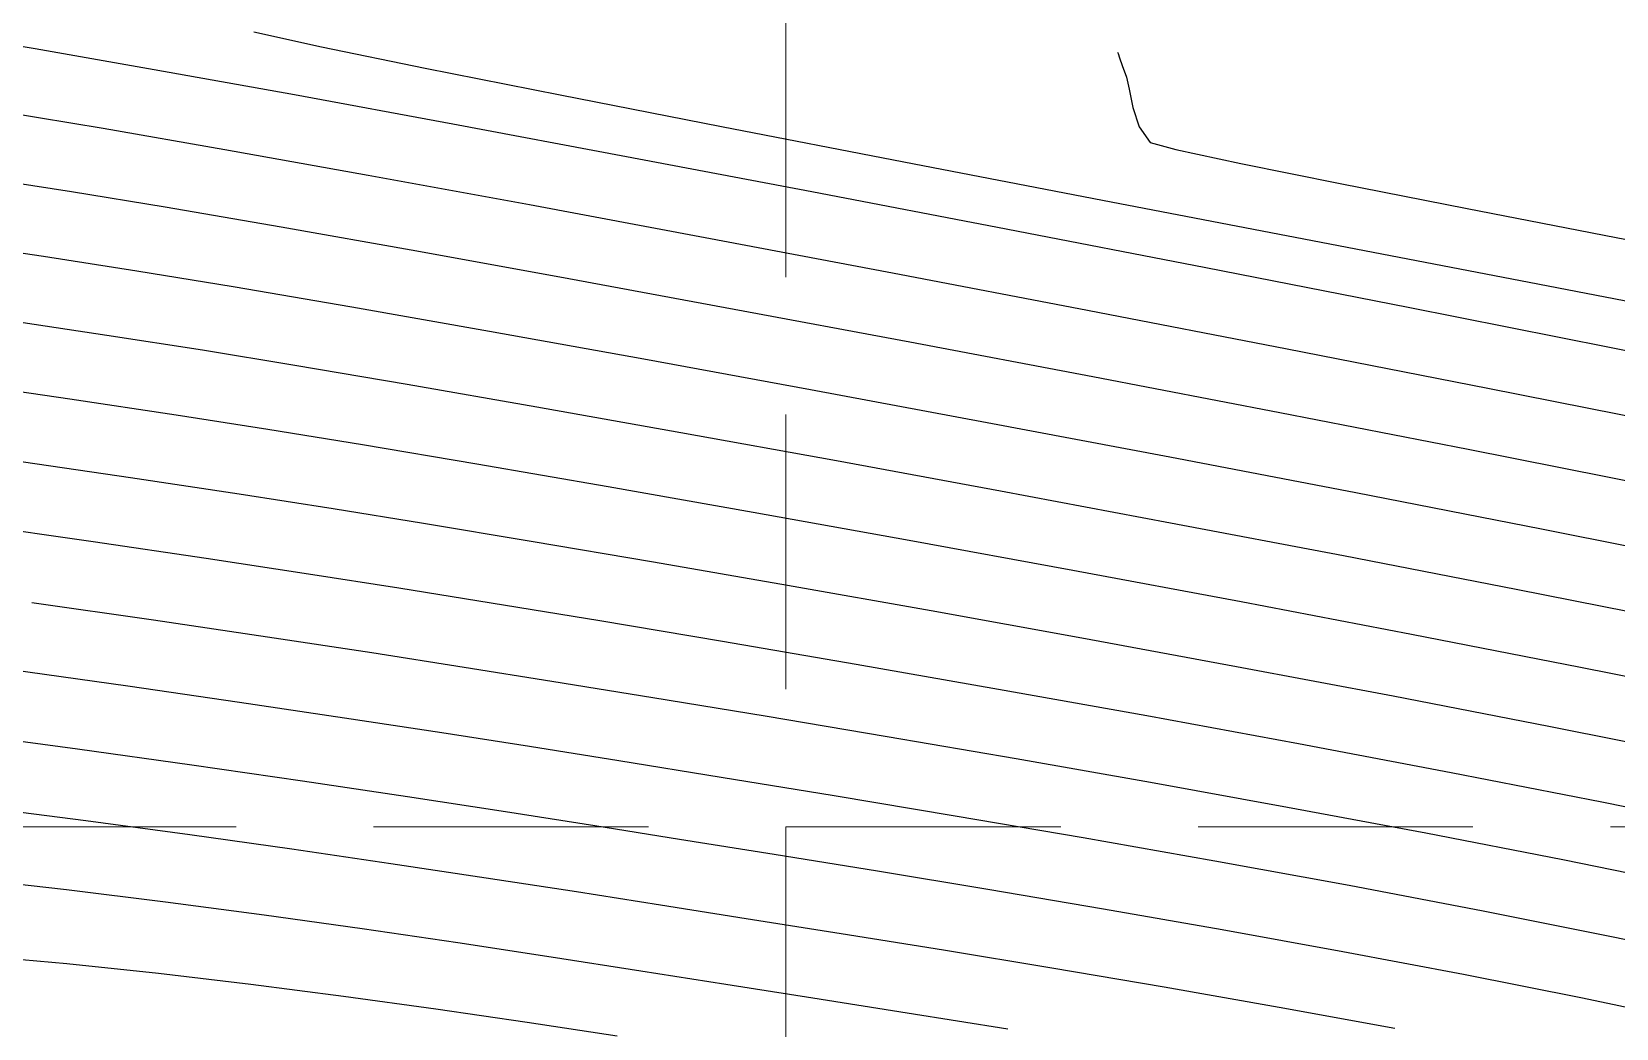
# Model space of a CAD drawing. Header units: inches. Extents: x 2547543 to 2548696, y 7125653 to 7126375.
# Drawn here: x 2548576.61 to 2548599.67, y 7125849.44 to 7125863.95 of the extents above; entities that cross this region are included whole.
import ezdxf

# ---------------------------------------------------------------- set-up
doc = ezdxf.new("R2010")
doc.units = ezdxf.units.IN
doc.header["$MEASUREMENT"] = 0
doc.linetypes.add('HIDDEN', pattern=[0.375, 0.25, -0.125])
for name, color, linetype in [('CONT-MJR', 6, 'Continuous'), ('CONT-MNR', 14, 'Continuous'), ('GRID', 254, 'HIDDEN')]:
    doc.layers.add(name, color=color, linetype=linetype)

msp = doc.modelspace()

# ---------------------------------------------------------------- linework, layer by layer
at = {"layer": 'CONT-MJR', "color": 35, "extrusion": (0.9402246390703309, 0.340554882632838, 0), "elevation": 4822997.038867004}
msp.add_lwpolyline([(5831976.99302486, 575), (5831976.967496411, 575)], dxfattribs=at)
at = {"layer": 'CONT-MJR', "color": 35, "extrusion": (0.9402246467399891, 0.3405548614579788, 0), "elevation": 4822996.907524682}
msp.add_lwpolyline([(5831977.076115436, 575.0000000000009), (5831977.012907781, 575.0000000000009)], dxfattribs=at)
at = {"layer": 'CONT-MJR', "color": 35, "extrusion": (0.9402246446951059, 0.3405548671036165, 0), "elevation": 4822996.942543151}
msp.add_lwpolyline([(5831976.983947791, 575), (5831976.865809768, 575)], dxfattribs=at)
at = {"layer": 'CONT-MJR', "color": 35, "extrusion": (0.9402246437008421, 0.3405548698486405, 0), "elevation": 4822996.959569842}
msp.add_lwpolyline([(5831976.85172883, 575), (5831976.670409627, 575)], dxfattribs=at)
at = {"layer": 'CONT-MJR', "color": 35, "extrusion": (0.9772734122266826, 0.2119827298503743, 0), "elevation": 4001231.682339428}
msp.add_lwpolyline([(6423659.127044753, 575.0000000000009), (6423658.945217051, 575.0000000000009)], dxfattribs=at)
at = {"layer": 'CONT-MJR', "color": 35, "extrusion": (0.9805058079085909, 0.1964901032050259, 0), "elevation": 3899071.405284452}
msp.add_lwpolyline([(6486176.947687825, 575.0000000000009), (6486176.67647041, 575.0000000000009)], dxfattribs=at)
at = {"layer": 'CONT-MJR', "color": 35, "extrusion": (0.9491632278077147, 0.314784318188884, 0), "elevation": 4662140.287875094}
msp.add_lwpolyline([(5961349.984530983, 575.0000000000009), (5961349.687856153, 575.0000000000009)], dxfattribs=at)
at = {"layer": 'CONT-MJR', "color": 35}
for points, elevation in [([(2548592.727154596, 7125862.563635742), (2548592.885990069, 7125862.338952593)], 575), ([(2548592.885990069, 7125862.338952593), (2548593.257277868, 7125862.236917065)], 575), ([(2548595.649716372, 7125861.740921231), (2548597.498967271, 7125861.376979806)], 575), ([(2548597.498967271, 7125861.376979806), (2548599.668972734, 7125860.955755298)], 575), ([(2548579.53912324, 7125860.240338456), (2548581.265678327, 7125859.943940259)], 570), ([(2548590.512206165, 7125858.261636073), (2548593.172686906, 7125857.758565772)], 570), ([(2548593.172686906, 7125857.758565772), (2548595.878215924, 7125857.23917121)], 570), ([(2548595.878215924, 7125857.23917121), (2548598.581547599, 7125856.711789103)], 570), ([(2548580.041364806, 7125855.140928523), (2548581.557354602, 7125854.910706357)], 565), ([(2548596.897530927, 7125852.286186635), (2548598.892729982, 7125851.898454651)], 565), ([(2548598.892729982, 7125851.898454651), (2548600.841172941, 7125851.502577983)], 565), ([(2548581.146443764, 7125849.910290556), (2548582.488513308, 7125849.723853156)], 560)]:
    msp.add_lwpolyline(points, dxfattribs=dict(at, elevation=elevation))
at = {"layer": 'CONT-MJR', "color": 35, "extrusion": (-0.2103148940281494, -0.9776336969181905, 0), "elevation": -7502490.163232207}
msp.add_lwpolyline([(992915.6868369307, 575), (992916.6584606303, 575)], dxfattribs=at)
at = {"layer": 'CONT-MJR', "color": 35, "extrusion": (-0.1981669320965048, -0.9801682850528572, 0), "elevation": -7489591.063181322}
msp.add_lwpolyline([(1085940.995800017, 575), (1085942.467533449, 575)], dxfattribs=at)
at = {"layer": 'CONT-MJR', "color": 35, "extrusion": (-0.1461191501840919, -0.9892669983121235, 0), "elevation": -7421774.679400207}
msp.add_lwpolyline([(1479996.563255115, 570), (1479998.196633201, 570)], dxfattribs=at)
at = {"layer": 'CONT-MJR', "color": 35, "extrusion": (-0.1892547850269078, -0.9819280148485524, 0), "elevation": -7479417.184842694}
msp.add_lwpolyline([(1153938.13028497, 575), (1153940.579354644, 575)], dxfattribs=at)
at = {"layer": 'CONT-MJR', "color": 35, "extrusion": (-0.152815745260854, -0.9882546979399439, 0), "elevation": -7431627.954715719}
msp.add_lwpolyline([(1429699.267857196, 570), (1429700.642591555, 570)], dxfattribs=at)
at = {"layer": 'CONT-MJR', "color": 35, "extrusion": (-0.1623715047642004, -0.9867296967460791, 0), "elevation": -7445114.6087828}
msp.add_lwpolyline([(1357721.048974267, 570), (1357722.465809196, 570)], dxfattribs=at)
at = {"layer": 'CONT-MJR', "color": 35, "extrusion": (-0.1738247457542639, -0.9847766029732152, 0), "elevation": -7460386.639397008}
msp.add_lwpolyline([(1271132.408179972, 570.0000000000009), (1271134.447049951, 570.0000000000009)], dxfattribs=at)
at = {"layer": 'CONT-MJR', "color": 35, "extrusion": (-0.1773834553966225, -0.984141813841661, 0), "elevation": -7464932.889046385}
msp.add_lwpolyline([(1244157.7688557, 570), (1244160.046842643, 570)], dxfattribs=at)
at = {"layer": 'CONT-MJR', "color": 35, "extrusion": (-0.1803904060174847, -0.9835950901752444, 0), "elevation": -7468700.483983913}
msp.add_lwpolyline([(1221339.568123615, 570), (1221342.037277191, 570)], dxfattribs=at)
at = {"layer": 'CONT-MJR', "color": 35, "extrusion": (-0.183132536423499, -0.9830882331220815, 0), "elevation": -7472077.252715378}
msp.add_lwpolyline([(1200510.233582118, 570.0000000000009), (1200512.8459487, 570.0000000000009)], dxfattribs=at)
at = {"layer": 'CONT-MJR', "color": 35, "extrusion": (-0.1947851485581737, -0.9808459338250682, 0), "elevation": -7485796.734100317}
msp.add_lwpolyline([(1111771.4974532, 570.0000000000005), (1111774.203167343, 570.0000000000005)], dxfattribs=at)
at = {"layer": 'CONT-MJR', "color": 35, "extrusion": (-0.1418161065005389, -0.9898930204507091, 0), "elevation": -7415263.974289067}
msp.add_lwpolyline([(1512257.094877006, 565.0000000000009), (1512258.886518528, 565.0000000000009)], dxfattribs=at)
at = {"layer": 'CONT-MJR', "color": 35, "extrusion": (-0.1459291468496263, -0.98929504400848, 0), "elevation": -7421485.286357289}
msp.add_lwpolyline([(1481425.965961781, 565.0000000000009), (1481427.642891408, 565.0000000000009)], dxfattribs=at)
at = {"layer": 'CONT-MJR', "color": 35, "extrusion": (-0.1547517003314513, -0.9879533952796178, 0), "elevation": -7434409.882736288}
msp.add_lwpolyline([(1415141.638988464, 565), (1415142.999951774, 565)], dxfattribs=at)
at = {"layer": 'CONT-MJR', "color": 35, "extrusion": (-0.1581679984478558, -0.9874122159802354, 0), "elevation": -7439260.236649528}
msp.add_lwpolyline([(1389419.715652787, 565), (1389421.006386922, 565)], dxfattribs=at)
at = {"layer": 'CONT-MJR', "color": 35, "extrusion": (-0.1601176819399013, -0.987097932289493, 0), "elevation": -7441989.629295684}
msp.add_lwpolyline([(1374726.867068335, 565), (1374728.357306304, 565)], dxfattribs=at)
at = {"layer": 'CONT-MJR', "color": 35, "extrusion": (-0.1625986779526197, -0.9866922873561242, 0), "elevation": -7445422.093449599}
msp.add_lwpolyline([(1356015.320451526, 565.0000000000009), (1356016.979656701, 565.0000000000009)], dxfattribs=at)
at = {"layer": 'CONT-MJR', "color": 35, "extrusion": (-0.165586742857796, -0.9861952294499028, 0), "elevation": -7449495.475609242}
msp.add_lwpolyline([(1333457.669977631, 565.0000000000009), (1333459.467622758, 565.0000000000009)], dxfattribs=at)
at = {"layer": 'CONT-MJR', "color": 35, "extrusion": (-0.1691138855113724, -0.9855965166980079, 0), "elevation": -7454218.373307671}
msp.add_lwpolyline([(1306799.692362055, 565), (1306801.597932016, 565)], dxfattribs=at)
at = {"layer": 'CONT-MJR', "color": 35, "extrusion": (-0.1732535401678414, -0.984877256727614, 0), "elevation": -7459643.318559017}
msp.add_lwpolyline([(1275469.926416622, 565.0000000000009), (1275471.909412103, 565.0000000000009)], dxfattribs=at)
at = {"layer": 'CONT-MJR', "color": 35, "extrusion": (-0.1781203820929695, -0.9840087039671218, 0), "elevation": -7465857.737963966}
msp.add_lwpolyline([(1238577.921773633, 565.0000000000009), (1238579.951716196, 565.0000000000009)], dxfattribs=at)
at = {"layer": 'CONT-MJR', "color": 35, "extrusion": (-0.1838792921979762, -0.9829488317815793, 0), "elevation": -7472982.373771198}
msp.add_lwpolyline([(1194841.621979552, 565.0000000000009), (1194843.668418853, 565.0000000000009)], dxfattribs=at)
at = {"layer": 'CONT-MJR', "color": 35, "extrusion": (-0.08790151302858247, -0.9961291703425244, 0), "elevation": -7322291.214474547}
msp.add_lwpolyline([(1912337.661344179, 560.0000000000005), (1912338.983259907, 560.0000000000005)], dxfattribs=at)
at = {"layer": 'CONT-MJR', "color": 35, "extrusion": (-0.1037835273282803, -0.9945999092375286, 0), "elevation": -7351870.466930578}
msp.add_lwpolyline([(1795268.685723832, 560), (1795270.02710732, 560)], dxfattribs=at)
at = {"layer": 'CONT-MJR', "color": 35, "extrusion": (-0.1171754035745764, -0.9931112348559629, 0), "elevation": -7375392.643507156}
msp.add_lwpolyline([(1696047.519044375, 560.0000000000009), (1696048.872500056, 560.0000000000009)], dxfattribs=at)
at = {"layer": 'CONT-MJR', "color": 35, "extrusion": (-0.1283737261541428, -0.9917258625413079, 0), "elevation": -7394060.506797991}
msp.add_lwpolyline([(1612720.57270266, 560.0000000000005), (1612721.930714293, 560.0000000000005)], dxfattribs=at)
at = {"layer": 'CONT-MJR', "color": 35, "extrusion": (-0.1449947721240244, -0.9894324211671569, 0), "elevation": -7420077.882306609}
msp.add_lwpolyline([(1488439.185253809, 560), (1488440.529473858, 560)], dxfattribs=at)
at = {"layer": 'CONT-MJR', "color": 35, "extrusion": (-0.1506591750528181, -0.9885857640955611, 0), "elevation": -7428480.937057748}
msp.add_lwpolyline([(1445919.070019429, 560), (1445920.3957631, 560)], dxfattribs=at)
at = {"layer": 'CONT-MNR', "color": 35, "extrusion": (-0.1638884726914195, -0.9864788738330252, 0), "elevation": -7447196.338219997}
msp.add_lwpolyline([(1346268.720105662, 573.0000000000005), (1346270.112632949, 573.0000000000005)], dxfattribs=at)
at = {"layer": 'CONT-MNR', "color": 35, "extrusion": (-0.2162347371853405, -0.9763414046502313, 0), "elevation": -7508367.510095517}
msp.add_lwpolyline([(947424.7023406855, 574), (947425.7117327186, 574)], dxfattribs=at)
at = {"layer": 'CONT-MNR', "color": 35}
for points, elevation in [([(2548576.658289219, 7125863.704351169), (2548578.389192997, 7125863.401594195)], 573), ([(2548578.389192997, 7125863.401594195), (2548580.431252115, 7125863.033142348)], 573), ([(2548577.648142868, 7125862.544596709), (2548579.420551424, 7125862.236076259)], 572), ([(2548581.504764821, 7125861.862175127), (2548583.851565188, 7125861.432118878)], 572), ([(2548587.963864634, 7125861.62204693), (2548590.790048236, 7125861.079244947)], 573), ([(2548578.550541933, 7125861.399743853), (2548580.240063976, 7125861.108020431)], 571), ([(2548592.193904607, 7125861.496345721), (2548595.250181083, 7125860.908779828)], 574), ([(2548591.975309378, 7125859.897275047), (2548594.880278896, 7125859.334853954)], 572), ([(2548579.093256698, 7125859.316332655), (2548580.436285933, 7125859.096389237)], 569), ([(2548599.56984169, 7125859.35732956), (2548602.443354766, 7125858.781664402)], 573), ([(2548582.072255587, 7125858.818198184), (2548583.959351815, 7125858.488836095)], 569), ([(2548597.80174602, 7125858.762405556), (2548600.690492877, 7125858.189155415)], 572), ([(2548594.773417174, 7125858.404468305), (2548597.513386755, 7125857.870694304)], 571), ([(2548586.055760773, 7125858.115379559), (2548588.31966862, 7125857.704905175)], 569), ([(2548597.513386755, 7125857.870694304), (2548600.225580509, 7125857.334778771)], 571), ([(2548576.288538342, 7125857.717888524), (2548578.045844049, 7125857.460640375)], 567), ([(2548588.31966862, 7125857.704905175), (2548590.709261511, 7125857.264489536)], 569), ([(2548578.045844049, 7125857.460640375), (2548579.626204996, 7125857.222304111)], 567), ([(2548579.626204996, 7125857.222304111), (2548580.997589811, 7125857.008213812)], 567), ([(2548580.997589811, 7125857.008213812), (2548582.312744727, 7125856.794886473)], 567), ([(2548575.737713409, 7125856.780292903), (2548577.505194237, 7125856.527079354)], 566), ([(2548593.182725602, 7125856.801209237), (2548595.698247051, 7125856.322140876)], 569), ([(2548589.376741598, 7125856.545885051), (2548591.758751941, 7125856.109586153)], 568), ([(2548585.655467262, 7125856.230986835), (2548587.608180611, 7125855.891517427)], 567), ([(2548587.608180611, 7125855.891517427), (2548589.698559166, 7125855.521103548)], 567), ([(2548598.214012015, 7125855.834361045), (2548600.688206648, 7125855.344946339)], 569), ([(2548584.87641583, 7125855.37648408), (2548586.659955202, 7125855.076608257)], 566), ([(2548586.659955202, 7125855.076608257), (2548588.606481349, 7125854.742705522)], 566), ([(2548594.142603351, 7125854.709648157), (2548596.421414711, 7125854.279709533)], 567), ([(2548590.678129532, 7125854.37977603), (2548592.837035011, 7125853.992819929)], 566), ([(2548582.077193218, 7125852.815580659), (2548583.503877359, 7125852.596877445)], 563), ([(2548599.458647826, 7125852.737793497), (2548601.587935093, 7125852.30473248)], 566), ([(2548583.503877359, 7125852.596877445), (2548584.806256038, 7125852.391976129)], 563), ([(2548590.050126745, 7125852.535176028), (2548591.908464445, 7125852.217135076)], 564), ([(2548586.034734793, 7125852.196406157), (2548587.414000133, 7125851.975754097)], 563), ([(2548587.414000133, 7125851.975754097), (2548588.918871801, 7125851.73185747)], 563), ([(2548575.691887453, 7125851.622485881), (2548577.117779704, 7125851.460434325)], 561), ([(2548583.223169093, 7125851.633600818), (2548584.535751764, 7125851.430882711)], 562), ([(2548577.117779704, 7125851.460434325), (2548578.555699048, 7125851.282115549)], 561), ([(2548582.812120542, 7125850.687639118), (2548584.168649166, 7125850.482334679)], 561), ([(2548588.386705228, 7125850.82073652), (2548589.877031369, 7125850.58110087)], 562), ([(2548593.935322203, 7125850.879075412), (2548595.69081661, 7125850.560575738)], 563), ([(2548595.69081661, 7125850.560575738), (2548597.446016058, 7125850.228019106)], 563), ([(2548585.472455339, 7125850.279804628), (2548586.710589152, 7125850.083857288)], 561), ([(2548599.17574029, 7125849.883243039), (2548600.854809048, 7125849.528085057)], 563), ([(2548589.349442921, 7125849.667874838), (2548590.813124187, 7125849.434807409)], 561)]:
    msp.add_lwpolyline(points, dxfattribs=dict(at, elevation=elevation))
at = {"layer": 'CONT-MNR', "color": 35, "extrusion": (-0.2017880528469196, -0.9794292122089523, 0), "elevation": -7493552.263292587}
msp.add_lwpolyline([(1058240.342839357, 574.0000000000009), (1058241.88578984, 574.0000000000009)], dxfattribs=at)
at = {"layer": 'CONT-MNR', "color": 35, "extrusion": (-0.1955798469192812, -0.9806877808349763, 0), "elevation": -7486698.527457302}
msp.add_lwpolyline([(1105688.27908508, 574), (1105690.282456138, 574)], dxfattribs=at)
at = {"layer": 'CONT-MNR', "color": 35, "extrusion": (-0.1812860018488677, -0.9834304172302443, 0), "elevation": -7469812.412580714}
msp.add_lwpolyline([(1214532.297850082, 573), (1214534.643887718, 573)], dxfattribs=at)
at = {"layer": 'CONT-MNR', "color": 35, "extrusion": (-0.1922898707281034, -0.9813381708745306, 0), "elevation": -7482948.336121697}
msp.add_lwpolyline([(1130791.776006007, 574.0000000000009), (1130794.166541224, 574.0000000000009)], dxfattribs=at)
at = {"layer": 'CONT-MNR', "color": 35, "extrusion": (-0.1635033908713923, -0.9865427720953394, 0), "elevation": -7446669.275687183}
msp.add_lwpolyline([(1349176.738335809, 572), (1349178.168974075, 572)], dxfattribs=at)
at = {"layer": 'CONT-MNR', "color": 35, "extrusion": (-0.1841556263038056, -0.9828970980222971, 0), "elevation": -7473325.528530353}
msp.add_lwpolyline([(1192726.886158296, 573), (1192729.456336539, 573)], dxfattribs=at)
at = {"layer": 'CONT-MNR', "color": 35, "extrusion": (-0.1903998345990977, -0.9817066277583322, 0), "elevation": -7480756.988397006}
msp.add_lwpolyline([(1145201.348540757, 574.0000000000009), (1145204.052950121, 574.0000000000009)], dxfattribs=at)
at = {"layer": 'CONT-MNR', "color": 35, "extrusion": (-0.1765778415014298, -0.9842866787124044, 0), "elevation": -7463913.926285585}
msp.add_lwpolyline([(1250263.400806448, 572), (1250265.518292585, 572)], dxfattribs=at)
at = {"layer": 'CONT-MNR', "color": 35, "extrusion": (-0.1865291618116707, -0.982449424547562, 0), "elevation": -7476184.626688548}
msp.add_lwpolyline([(1174675.035515012, 573.0000000000009), (1174677.782961287, 573.0000000000009)], dxfattribs=at)
at = {"layer": 'CONT-MNR', "color": 35, "extrusion": (-0.1893218398575616, -0.9819150884638386, 0), "elevation": -7479495.084762012}
msp.add_lwpolyline([(1153416.97549711, 574.0000000000009), (1153419.920477763, 574.0000000000009)], dxfattribs=at)
at = {"layer": 'CONT-MNR', "color": 35, "extrusion": (-0.151959682257879, -0.9883866930347073, 0), "elevation": -7430387.78585305}
msp.add_lwpolyline([(1436134.680528538, 571.0000000000009), (1436136.111438608, 571.0000000000009)], dxfattribs=at)
at = {"layer": 'CONT-MNR', "color": 35, "extrusion": (-0.1628274345845308, -0.9866545629279886, 0), "elevation": -7445742.172071603}
msp.add_lwpolyline([(1354279.544911845, 571.0000000000005), (1354280.924947371, 571.0000000000005)], dxfattribs=at)
at = {"layer": 'CONT-MNR', "color": 35, "extrusion": (-0.183158509881151, -0.9830833943557975, 0), "elevation": -7472110.864956337}
msp.add_lwpolyline([(1200308.302070619, 572.0000000000009), (1200310.906294714, 572.0000000000009)], dxfattribs=at)
at = {"layer": 'CONT-MNR', "color": 35, "extrusion": (-0.1749754986386277, -0.9845727880030829, 0), "elevation": -7461868.036372161}
msp.add_lwpolyline([(1262411.651803877, 571), (1262413.655683958, 571)], dxfattribs=at)
at = {"layer": 'CONT-MNR', "color": 35, "extrusion": (-0.1905490117657038, -0.981677683415037, 0), "elevation": -7480930.253049421}
msp.add_lwpolyline([(1144068.916117635, 573), (1144071.877466915, 573)], dxfattribs=at)
at = {"layer": 'CONT-MNR', "color": 35, "extrusion": (-0.1856401690932744, -0.982617793253827, 0), "elevation": -7475117.779189714}
msp.add_lwpolyline([(1181440.323169327, 572.0000000000009), (1181443.09568241, 572.0000000000009)], dxfattribs=at)
at = {"layer": 'CONT-MNR', "color": 35, "extrusion": (-0.1886875879332751, -0.9820371653659156, 0), "elevation": -7478748.538024799}
msp.add_lwpolyline([(1158253.748327186, 574), (1158256.954522762, 574)], dxfattribs=at)
at = {"layer": 'CONT-MNR', "color": 35, "extrusion": (-0.1785644143109372, -0.983928223978656, 0), "elevation": -7466421.609531386}
msp.add_lwpolyline([(1235196.817925251, 571.0000000000009), (1235199.066005505, 571.0000000000009)], dxfattribs=at)
at = {"layer": 'CONT-MNR', "color": 35, "extrusion": (-0.181485452055204, -0.9833936295768436, 0), "elevation": -7470056.675776806}
msp.add_lwpolyline([(1213021.699979222, 571), (1213024.147090341, 571)], dxfattribs=at)
at = {"layer": 'CONT-MNR', "color": 35, "extrusion": (-0.1878991746526602, -0.9821883221484814, 0), "elevation": -7477814.70505676}
msp.add_lwpolyline([(1164251.191938707, 572.0000000000005), (1164254.08268173, 572.0000000000005)], dxfattribs=at)
at = {"layer": 'CONT-MNR', "color": 35, "extrusion": (-0.1924359646899408, -0.9813095329679886, 0), "elevation": -7483115.940644743}
msp.add_lwpolyline([(1129687.448221555, 573), (1129690.446202942, 573)], dxfattribs=at)
at = {"layer": 'CONT-MNR', "color": 35, "extrusion": (-0.1889650781640251, -0.9819838080306945, 0), "elevation": -7479075.532265599}
msp.add_lwpolyline([(1156143.611483657, 574), (1156146.838320114, 574)], dxfattribs=at)
at = {"layer": 'CONT-MNR', "color": 35, "extrusion": (-0.1840444936970148, -0.982917913327359, 0), "elevation": -7473188.728254648}
msp.add_lwpolyline([(1193576.370673267, 571), (1193578.971640637, 571)], dxfattribs=at)
at = {"layer": 'CONT-MNR', "color": 35, "extrusion": (-0.1943659502264914, -0.9809290888706244, 0), "elevation": -7485323.70394461}
msp.add_lwpolyline([(1114968.041039129, 573.0000000000009), (1114971.028773179, 573.0000000000009)], dxfattribs=at)
at = {"layer": 'CONT-MNR', "color": 35, "extrusion": (-0.1475451246219399, -0.9890553251463218, 0), "elevation": -7423899.531445816}
msp.add_lwpolyline([(1469296.858630642, 569), (1469298.51462524, 569)], dxfattribs=at)
at = {"layer": 'CONT-MNR', "color": 35, "extrusion": (-0.1534840914789319, -0.9881511188390605, 0), "elevation": -7432592.202814562}
msp.add_lwpolyline([(1424673.831001865, 569.0000000000009), (1424675.239277444, 569.0000000000009)], dxfattribs=at)
at = {"layer": 'CONT-MNR', "color": 35, "extrusion": (-0.1864313332993525, -0.982467993353588, 0), "elevation": -7476065.735846739}
msp.add_lwpolyline([(1175424.026874294, 571.0000000000009), (1175426.736521255, 571.0000000000009)], dxfattribs=at)
at = {"layer": 'CONT-MNR', "color": 35, "extrusion": (-0.1922888581433259, -0.981338369286525, 0), "elevation": -7482945.5788295}
msp.add_lwpolyline([(1130810.588995852, 572), (1130813.566019084, 572)], dxfattribs=at)
at = {"layer": 'CONT-MNR', "color": 35, "extrusion": (-0.1676401293401623, -0.9858482576110859, 0), "elevation": -7452260.128130221}
msp.add_lwpolyline([(1317933.641915726, 569.0000000000009), (1317935.301369542, 569.0000000000009)], dxfattribs=at)
at = {"layer": 'CONT-MNR', "color": 35, "extrusion": (-0.1447238647885981, -0.9894720829617437, 0), "elevation": -7419678.092109385}
msp.add_lwpolyline([(1490462.414335105, 568.0000000000009), (1490464.1600722, 568.0000000000009)], dxfattribs=at)
at = {"layer": 'CONT-MNR', "color": 35, "extrusion": (-0.188782868385269, -0.9820188534871569, 0), "elevation": -7478858.332145189}
msp.add_lwpolyline([(1157525.354941809, 571.0000000000005), (1157528.12809169, 571.0000000000005)], dxfattribs=at)
at = {"layer": 'CONT-MNR', "color": 35, "extrusion": (-0.1489360486105757, -0.9888468301128687, 0), "elevation": -7425957.704224884}
msp.add_lwpolyline([(1458855.228612761, 568.0000000000009), (1458856.791688197, 568.0000000000009)], dxfattribs=at)
at = {"layer": 'CONT-MNR', "color": 35, "extrusion": (-0.1541306165827044, -0.9880504810139183, 0), "elevation": -7433521.798682489}
msp.add_lwpolyline([(1419811.477663105, 568), (1419812.82755085, 568)], dxfattribs=at)
at = {"layer": 'CONT-MNR', "color": 35, "extrusion": (-0.175380028172863, -0.9845008104202281, 0), "elevation": -7462384.183791026}
msp.add_lwpolyline([(1259349.710877946, 569.0000000000009), (1259351.840291082, 569.0000000000009)], dxfattribs=at)
at = {"layer": 'CONT-MNR', "color": 35, "extrusion": (-0.1610063291405772, -0.9869533737602179, 0), "elevation": -7443227.271826882}
msp.add_lwpolyline([(1368021.409444416, 568.0000000000009), (1368022.804263752, 568.0000000000009)], dxfattribs=at)
at = {"layer": 'CONT-MNR', "color": 35, "extrusion": (-0.1663586560282697, -0.9860653110035196, 0), "elevation": -7450539.903653573}
msp.add_lwpolyline([(1327619.5829826, 568.0000000000005), (1327621.271700287, 568.0000000000005)], dxfattribs=at)
at = {"layer": 'CONT-MNR', "color": 35, "extrusion": (-0.1703942329143237, -0.9853759715913206, 0), "elevation": -7455912.772124061}
msp.add_lwpolyline([(1297107.48648004, 568.0000000000005), (1297109.424833516, 568.0000000000005)], dxfattribs=at)
at = {"layer": 'CONT-MNR', "color": 35, "extrusion": (0.1738236641911289, 0.9847767938813191, 0), "elevation": 7460383.314350504}
msp.add_lwpolyline([(-1271144.73152164, 568.0000000000005), (-1271146.875240595, 568.0000000000005)], dxfattribs=at)
at = {"layer": 'CONT-MNR', "color": 35, "extrusion": (-0.1840988085553763, -0.9829077416973026, 0), "elevation": -7473252.784567078}
msp.add_lwpolyline([(1193167.706222763, 569.0000000000009), (1193170.222699117, 569.0000000000009)], dxfattribs=at)
at = {"layer": 'CONT-MNR', "color": 35, "extrusion": (-0.1770066850116519, -0.9842096491404593, 0), "elevation": -7464454.127883715}
msp.add_lwpolyline([(1247019.706417305, 568), (1247022.011230257, 568)], dxfattribs=at)
at = {"layer": 'CONT-MNR', "color": 35, "extrusion": (-0.1644455205264954, -0.9863861671671852, 0), "elevation": -7447949.51671424}
msp.add_lwpolyline([(1342071.109345982, 567.0000000000009), (1342072.696048615, 567.0000000000009)], dxfattribs=at)
at = {"layer": 'CONT-MNR', "color": 35, "extrusion": (-0.1456870524394891, -0.9893307246575807, 0), "elevation": -7421123.546386706}
msp.add_lwpolyline([(1483240.996522938, 566), (1483242.657093703, 566)], dxfattribs=at)
at = {"layer": 'CONT-MNR', "color": 35, "extrusion": (-0.1680147622094087, -0.9857844793258393, 0), "elevation": -7452758.487287788}
msp.add_lwpolyline([(1315105.339949193, 567.0000000000005), (1315107.143204412, 567.0000000000005)], dxfattribs=at)
at = {"layer": 'CONT-MNR', "color": 35, "extrusion": (-0.149822545729581, -0.9887129031175369, 0), "elevation": -7427260.670848502}
msp.add_lwpolyline([(1452199.159146113, 566.0000000000009), (1452200.666861001, 566.0000000000009)], dxfattribs=at)
at = {"layer": 'CONT-MNR', "color": 35, "extrusion": (-0.1903444629951142, -0.9817173653384673, 0), "elevation": -7480687.973927095}
msp.add_lwpolyline([(1145633.359177802, 569.0000000000009), (1145635.921794144, 569.0000000000009)], dxfattribs=at)
at = {"layer": 'CONT-MNR', "color": 35, "extrusion": (-0.1545726355503362, -0.9879814271225057, 0), "elevation": -7434154.265146575}
msp.add_lwpolyline([(1416487.984971071, 566), (1416489.311930518, 566)], dxfattribs=at)
at = {"layer": 'CONT-MNR', "color": 35, "extrusion": (-0.1834752891483165, -0.9830243223196167, 0), "elevation": -7472493.482931055}
msp.add_lwpolyline([(1197909.17638087, 568), (1197911.670579857, 568)], dxfattribs=at)
at = {"layer": 'CONT-MNR', "color": 35, "extrusion": (-0.1592696210698667, -0.9872351228579042, 0), "elevation": -7440806.861047025}
msp.add_lwpolyline([(1381117.252591504, 566), (1381118.613940562, 566)], dxfattribs=at)
at = {"layer": 'CONT-MNR', "color": 35, "extrusion": (-0.1626199058919509, -0.9866887889338225, 0), "elevation": -7445452.24430104}
msp.add_lwpolyline([(1355852.590442731, 566.0000000000009), (1355854.194482298, 566.0000000000009)], dxfattribs=at)
at = {"layer": 'CONT-MNR', "color": 35, "extrusion": (-0.1778038613013177, -0.9840659464214488, 0), "elevation": -7465460.846713851}
msp.add_lwpolyline([(1240975.707025056, 567), (1240977.933112275, 567)], dxfattribs=at)
at = {"layer": 'CONT-MNR', "color": 35, "extrusion": (-0.1870927166421925, -0.9823422597951512, 0), "elevation": -7476852.558604297}
msp.add_lwpolyline([(1170396.10382593, 568.0000000000009), (1170398.626330586, 568.0000000000009)], dxfattribs=at)
at = {"layer": 'CONT-MNR', "color": 35, "extrusion": (-0.1813917894082318, -0.9834109104211117, 0), "elevation": -7469937.319545823}
msp.add_lwpolyline([(1213741.457784848, 567.0000000000009), (1213743.749225319, 567.0000000000009)], dxfattribs=at)
at = {"layer": 'CONT-MNR', "color": 35, "extrusion": (-0.1911993265237371, -0.9815512302151476, 0), "elevation": -7481681.888719451}
msp.add_lwpolyline([(1139119.503665699, 568.0000000000009), (1139122.01023309, 568.0000000000009)], dxfattribs=at)
at = {"layer": 'CONT-MNR', "color": 35, "extrusion": (-0.1385914899138847, -0.9903496346863818, 0), "elevation": -7410298.549511013}
msp.add_lwpolyline([(1536398.80434774, 564.0000000000005), (1536400.516044952, 564.0000000000005)], dxfattribs=at)
at = {"layer": 'CONT-MNR', "color": 35, "extrusion": (-0.1725607397515483, -0.984998878728498, 0), "elevation": -7458745.266803881}
msp.add_lwpolyline([(1280714.153961011, 566.0000000000005), (1280716.25715953, 566.0000000000005)], dxfattribs=at)
at = {"layer": 'CONT-MNR', "color": 35, "extrusion": (-0.1960259891556965, -0.980598700578137, 0), "elevation": -7487195.529203764}
msp.add_lwpolyline([(1102300.297405946, 568), (1102302.743811819, 568)], dxfattribs=at)
at = {"layer": 'CONT-MNR', "color": 35, "extrusion": (-0.1429056902261642, -0.9897363101861949, 0), "elevation": -7416923.164438946}
msp.add_lwpolyline([(1504095.047328201, 564.0000000000009), (1504096.689178121, 564.0000000000009)], dxfattribs=at)
at = {"layer": 'CONT-MNR', "color": 35, "extrusion": (-0.1469903299699725, -0.9891379291561511, 0), "elevation": -7423069.21812169}
msp.add_lwpolyline([(1473465.120239328, 564.0000000000009), (1473466.668747227, 564.0000000000009)], dxfattribs=at)
at = {"layer": 'CONT-MNR', "color": 35, "extrusion": (-0.1900002080954965, -0.981784050045461, 0), "elevation": -7480283.925187243}
msp.add_lwpolyline([(1148257.520544907, 567.0000000000009), (1148259.82937038, 567.0000000000009)], dxfattribs=at)
at = {"layer": 'CONT-MNR', "color": 35, "extrusion": (-0.1510024339236137, -0.9885333909125906, 0), "elevation": -7428986.539444212}
msp.add_lwpolyline([(1443336.28711103, 564), (1443337.718774301, 564)], dxfattribs=at)
at = {"layer": 'CONT-MNR', "color": 35, "extrusion": (-0.1808138554731897, -0.9835173357236365, 0), "elevation": -7469221.830669553}
msp.add_lwpolyline([(1218132.102944223, 566.0000000000005), (1218134.348250894, 566.0000000000005)], dxfattribs=at)
at = {"layer": 'CONT-MNR', "color": 35, "extrusion": (-0.1325964913374497, -0.9911701016904201, 0), "elevation": -7400865.350764046}
msp.add_lwpolyline([(1581208.70998559, 563), (1581210.424611363, 563)], dxfattribs=at)
at = {"layer": 'CONT-MNR', "color": 35, "extrusion": (-0.1551420325326787, -0.9878921751596321, 0), "elevation": -7434967.438665449}
msp.add_lwpolyline([(1412205.353220424, 564), (1412206.644531025, 564)], dxfattribs=at)
at = {"layer": 'CONT-MNR', "color": 35, "extrusion": (-0.1954377759282954, -0.9807161035387365, 0), "elevation": -7486532.072715854}
msp.add_lwpolyline([(1106790.74867707, 567.0000000000005), (1106793.009573513, 567.0000000000005)], dxfattribs=at)
at = {"layer": 'CONT-MNR', "color": 35, "extrusion": (-0.1381120408210008, -0.9904166114218088, 0), "elevation": -7409552.893567194}
msp.add_lwpolyline([(1539987.098799695, 563), (1539988.779858348, 563)], dxfattribs=at)
at = {"layer": 'CONT-MNR', "color": 35, "extrusion": (-0.1576857932609666, -0.9874893369569414, 0), "elevation": -7438579.860151106}
msp.add_lwpolyline([(1393053.511185901, 564), (1393054.829065689, 564)], dxfattribs=at)
at = {"layer": 'CONT-MNR', "color": 35, "extrusion": (-0.1859095347204641, -0.9825668653582923, 0), "elevation": -7475435.740889692}
msp.add_lwpolyline([(1179400.919945478, 566.0000000000005), (1179403.17915646, 566.0000000000005)], dxfattribs=at)
at = {"layer": 'CONT-MNR', "color": 35, "extrusion": (-0.1430075410093809, -0.9897215988420434, 0), "elevation": -7417076.90458316}
msp.add_lwpolyline([(1503332.869380152, 563.0000000000009), (1503334.494048149, 563.0000000000009)], dxfattribs=at)
at = {"layer": 'CONT-MNR', "color": 35, "extrusion": (-0.1590951292206234, -0.9872632576259855, 0), "elevation": -7440560.66470178}
msp.add_lwpolyline([(1382435.925286053, 564), (1382437.431615421, 564)], dxfattribs=at)
at = {"layer": 'CONT-MNR', "color": 35, "extrusion": (-0.1474336923544867, -0.9890719419530223, 0), "elevation": -7423727.948286839}
msp.add_lwpolyline([(1470138.687104292, 563.0000000000009), (1470140.232540492, 563.0000000000009)], dxfattribs=at)
at = {"layer": 'CONT-MNR', "color": 35, "extrusion": (-0.1614664172277461, -0.9868782073324122, 0), "elevation": -7443860.285814986}
msp.add_lwpolyline([(1364558.647587313, 564), (1364560.311303265, 564)], dxfattribs=at)
at = {"layer": 'CONT-MNR', "color": 35, "extrusion": (-0.191957369151548, -0.981403264936701, 0), "elevation": -7482557.589431767}
msp.add_lwpolyline([(1133341.650171062, 566.0000000000009), (1133343.88522469, 566.0000000000009)], dxfattribs=at)
at = {"layer": 'CONT-MNR', "color": 35, "extrusion": (-0.1646681920335604, -0.9863490186198791, 0), "elevation": -7448249.370689949}
msp.add_lwpolyline([(1340396.251089364, 564.0000000000009), (1340398.041141704, 564.0000000000009)], dxfattribs=at)
at = {"layer": 'CONT-MNR', "color": 35, "extrusion": (-0.1268411230622146, -0.991923046158479, 0), "elevation": -7391561.703591846}
msp.add_lwpolyline([(1624139.99455398, 562), (1624141.526119852, 562)], dxfattribs=at)
at = {"layer": 'CONT-MNR', "color": 35, "extrusion": (-0.1335921235451648, -0.9910363991936388, 0), "elevation": -7402449.035373585}
msp.add_lwpolyline([(1573775.204268126, 562), (1573776.728193759, 562)], dxfattribs=at)
at = {"layer": 'CONT-MNR', "color": 35, "extrusion": (-0.1572171079074274, -0.9875640642415177, 0), "elevation": -7437916.881901472}
msp.add_lwpolyline([(1396584.864888683, 563.0000000000009), (1396586.108837101, 563.0000000000009)], dxfattribs=at)
at = {"layer": 'CONT-MNR', "color": 35, "extrusion": (-0.1394126779009624, -0.9902343688443068, 0), "elevation": -7411568.027658062}
msp.add_lwpolyline([(1530256.280138858, 562.0000000000009), (1530257.77992485, 562.0000000000009)], dxfattribs=at)
at = {"layer": 'CONT-MNR', "color": 35, "extrusion": (-0.1444565662909174, -0.9895111421583074, 0), "elevation": -7419269.176348215}
msp.add_lwpolyline([(1492472.576134331, 562.0000000000009), (1492474.035255922, 562.0000000000009)], dxfattribs=at)
at = {"layer": 'CONT-MNR', "color": 35, "extrusion": (-0.1736017266094226, -0.984815942457385, 0), "elevation": -7460092.822762162}
msp.add_lwpolyline([(1272833.693815447, 564.0000000000009), (1272835.643468091, 564.0000000000009)], dxfattribs=at)
at = {"layer": 'CONT-MNR', "color": 35, "extrusion": (-0.1488366414561278, -0.9888617973003407, 0), "elevation": -7425805.021105996}
msp.add_lwpolyline([(1459607.360059804, 562), (1459608.761972677, 562)], dxfattribs=at)
at = {"layer": 'CONT-MNR', "color": 35, "extrusion": (-0.1795439918409001, -0.9837499453589996, 0), "elevation": -7467641.105832307}
msp.add_lwpolyline([(1227775.147978641, 564.0000000000005), (1227777.130952362, 564.0000000000005)], dxfattribs=at)
at = {"layer": 'CONT-MNR', "color": 35, "extrusion": (-0.1630557787812275, -0.986616852180241, 0), "elevation": -7446047.555748186}
msp.add_lwpolyline([(1352569.473021162, 563), (1352571.100094261, 563)], dxfattribs=at)
at = {"layer": 'CONT-MNR', "color": 35, "extrusion": (-0.1558937713796183, -0.9877738263616016, 0), "elevation": -7436037.988925429}
msp.add_lwpolyline([(1406549.244834371, 562.0000000000009), (1406550.482638814, 562.0000000000009)], dxfattribs=at)
at = {"layer": 'CONT-MNR', "color": 35, "extrusion": (-0.1671283624789719, -0.9859351451566667, 0), "elevation": -7451569.160975445}
msp.add_lwpolyline([(1321813.081518485, 563), (1321814.786035827, 563)], dxfattribs=at)
at = {"layer": 'CONT-MNR', "color": 35, "extrusion": (-0.1867388739573565, -0.9824095851289006, 0), "elevation": -7476426.744040069}
msp.add_lwpolyline([(1173091.432842464, 564.0000000000009), (1173093.418207403, 564.0000000000009)], dxfattribs=at)
at = {"layer": 'CONT-MNR', "color": 35, "extrusion": (-0.131606646282329, -0.9913020178806852, 0), "elevation": -7399280.631581428}
msp.add_lwpolyline([(1588601.675846047, 561.0000000000009), (1588603.125451213, 561.0000000000009)], dxfattribs=at)
at = {"layer": 'CONT-MNR', "color": 35, "extrusion": (-0.1566909570778361, -0.9876476821063429, 0), "elevation": -7437170.799845231}
msp.add_lwpolyline([(1400548.36649186, 562), (1400549.62938163, 562)], dxfattribs=at)
at = {"layer": 'CONT-MNR', "color": 35, "extrusion": (-0.1722414869255219, -0.9850547549155252, 0), "elevation": -7458326.900241476}
msp.add_lwpolyline([(1283135.66645062, 563), (1283137.423316521, 563)], dxfattribs=at)
at = {"layer": 'CONT-MNR', "color": 35, "extrusion": (-0.1955165859568174, -0.9807003949299656, 0), "elevation": -7486618.165966009}
msp.add_lwpolyline([(1106188.710784392, 564.0000000000009), (1106190.667674377, 564.0000000000009)], dxfattribs=at)
at = {"layer": 'CONT-MNR', "color": 35, "extrusion": (-0.1387781460286506, -0.9903234957249326, 0), "elevation": -7410584.969181053}
msp.add_lwpolyline([(1535006.244168797, 561), (1535007.681198018, 561)], dxfattribs=at)
at = {"layer": 'CONT-MNR', "color": 35, "extrusion": (-0.1447532166625043, -0.9894677894028981, 0), "elevation": -7419715.287498624}
msp.add_lwpolyline([(1490249.381562812, 561.0000000000005), (1490250.792726654, 561.0000000000005)], dxfattribs=at)
at = {"layer": 'CONT-MNR', "color": 35, "extrusion": (-0.1568314603831115, -0.9876253809183423, 0), "elevation": -7437369.969799607}
msp.add_lwpolyline([(1399491.587239655, 562.0000000000009), (1399492.985535513, 562.0000000000009)], dxfattribs=at)
at = {"layer": 'CONT-MNR', "color": 35, "extrusion": (-0.2063666815916164, -0.9784747276904316, 0), "elevation": -7498410.943279586}
msp.add_lwpolyline([(1023202.170603172, 564), (1023204.068244408, 564)], dxfattribs=at)
at = {"layer": 'CONT-MNR', "color": 35, "extrusion": (-0.1534966659067677, -0.9881491656402418, 0), "elevation": -7432602.381266551}
msp.add_lwpolyline([(1424587.029026097, 561.0000000000005), (1424588.348468766, 561.0000000000005)], dxfattribs=at)
at = {"layer": 'CONT-MNR', "color": 35, "extrusion": (-0.1621749079626963, -0.9867620276577788, 0), "elevation": -7444836.096935682}
msp.add_lwpolyline([(1359217.552581603, 562.0000000000005), (1359219.14900617, 562.0000000000005)], dxfattribs=at)
at = {"layer": 'CONT-MNR', "color": 35, "extrusion": (-0.1670032384259953, -0.9859563470840026, 0), "elevation": -7451400.379507195}
msp.add_lwpolyline([(1322759.83819495, 562), (1322761.497383502, 562)], dxfattribs=at)
at = {"layer": 'CONT-MNR', "color": 35, "extrusion": (-0.1954789139231483, -0.9807079046339061, 0), "elevation": -7486574.706630194}
msp.add_lwpolyline([(1106476.19768554, 563.0000000000009), (1106477.961436218, 563.0000000000009)], dxfattribs=at)
at = {"layer": 'CONT-MNR', "color": 35, "extrusion": (0.1560421003508276, 0.9877504051723303, 0), "elevation": 7436248.130773861}
msp.add_lwpolyline([(-1405434.94213104, 561.0000000000009), (-1405436.22172217, 561.0000000000009)], dxfattribs=at)
at = {"layer": 'CONT-MNR', "color": 35, "extrusion": (-0.1732861094289174, -0.9848715267886413, 0), "elevation": -7459682.594368722}
msp.add_lwpolyline([(1275225.935257195, 562.0000000000009), (1275227.633057482, 562.0000000000009)], dxfattribs=at)
at = {"layer": 'CONT-MNR', "color": 35, "extrusion": (0.1554136922300913, 0.9878494744987268, 0), "elevation": 7435352.530542302}
msp.add_lwpolyline([(-1410166.650550438, 561.0000000000009), (-1410168.042399243, 561.0000000000009)], dxfattribs=at)
at = {"layer": 'CONT-MNR', "color": 35, "extrusion": (0.1811851767204624, 0.9834489980353708, 0), "elevation": 7469677.389717259}
msp.add_lwpolyline([(-1215314.61703864, 562), (-1215316.329353344, 562)], dxfattribs=at)
at = {"layer": 'GRID', "color": 252, "linetype": 'HIDDEN', "lineweight": 0, "ltscale": 16}
for p, q in [((2548587.583313587, 7126356.376313465), (2548587.583313587, 7125726.296813901)), ((2547561.583313602, 7125852.376313472), (2548677.583313586, 7125852.376313472))]:
    msp.add_line(p, q, dxfattribs=at)

doc.saveas('drawing.dxf')
